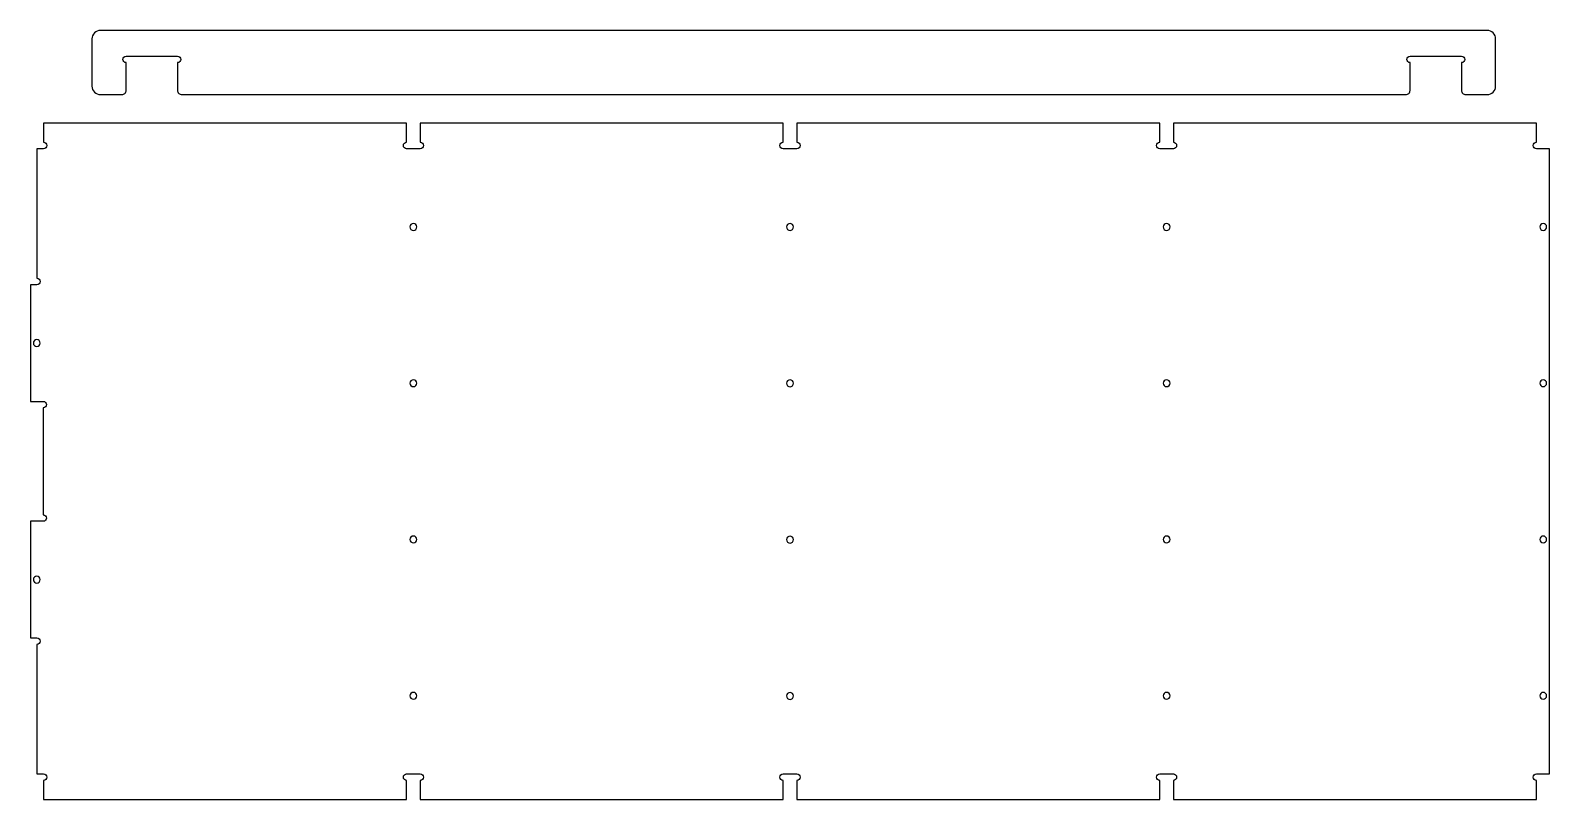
# Model space of a CAD drawing. Extents: x 2.3 to 91.1, y 1.3 to 46.2.
import ezdxf

# ---------------------------------------------------------------- set-up
doc = ezdxf.new("R2010")
doc.units = 0
doc.layers.add('RECESS_FOR_SCREWS', color=5, linetype='CONTINUOUS')
doc.layers.add('THROUGH_CUT', color=18, linetype='CONTINUOUS')

msp = doc.modelspace()

# ---------------------------------------------------------------- linework, layer by layer
at = {"layer": 'RECESS_FOR_SCREWS'}
for points in [[(24.7, 34.916, 0.414214), (24.5, 34.716, 0.414214), (24.7, 34.516, 0.414214), (24.9, 34.716, 0.414214)], [(46.7, 34.915, 0.414214), (46.5, 34.715, 0.414214), (46.7, 34.515, 0.414214), (46.9, 34.715, 0.414214)], [(68.7, 34.916, 0.414214), (68.5, 34.716, 0.414214), (68.7, 34.516, 0.414214), (68.9, 34.716, 0.414214)], [(90.7, 34.916, 0.414214), (90.5, 34.716, 0.414214), (90.7, 34.516, 0.414214), (90.9, 34.716, 0.414214)], [(2.7, 28.135, 0.414214), (2.5, 27.935, 0.414214), (2.7, 27.735, 0.414214), (2.9, 27.935, 0.414214)], [(24.7, 25.791, 0.414214), (24.5, 25.591, 0.414214), (24.7, 25.391, 0.414214), (24.9, 25.591, 0.414214)], [(46.7, 25.786, 0.414214), (46.5, 25.586, 0.414214), (46.7, 25.386, 0.414214), (46.9, 25.586, 0.414214)], [(68.7, 25.791, 0.414214), (68.5, 25.591, 0.414214), (68.7, 25.391, 0.414214), (68.9, 25.591, 0.414214)], [(90.7, 25.791, 0.414214), (90.5, 25.591, 0.414214), (90.7, 25.391, 0.414214), (90.9, 25.591, 0.414214)], [(24.7, 16.666, 0.414214), (24.5, 16.466, 0.414214), (24.7, 16.266, 0.414214), (24.9, 16.466, 0.414214)], [(46.7, 16.658, 0.414214), (46.5, 16.458, 0.414214), (46.7, 16.258, 0.414214), (46.9, 16.458, 0.414214)], [(68.7, 16.666, 0.414214), (68.5, 16.466, 0.414214), (68.7, 16.266, 0.414214), (68.9, 16.466, 0.414214)], [(90.7, 16.666, 0.414214), (90.5, 16.466, 0.414214), (90.7, 16.266, 0.414214), (90.9, 16.466, 0.414214)], [(2.7, 14.323, 0.414214), (2.5, 14.123, 0.414214), (2.7, 13.923, 0.414214), (2.9, 14.123, 0.414214)], [(24.7, 7.541, 0.414214), (24.5, 7.341, 0.414214), (24.7, 7.141, 0.414214), (24.9, 7.341, 0.414214)], [(46.7, 7.53, 0.414214), (46.5, 7.33, 0.414214), (46.7, 7.13, 0.414214), (46.9, 7.33, 0.414214)], [(68.7, 7.541, 0.414214), (68.5, 7.341, 0.414214), (68.7, 7.141, 0.414214), (68.9, 7.341, 0.414214)], [(90.7, 7.541, 0.414214), (90.5, 7.341, 0.414214), (90.7, 7.141, 0.414214), (90.9, 7.341, 0.414214)]]:
    msp.add_lwpolyline(points, format="xyb", close=True, dxfattribs=at)
at = {"layer": 'THROUGH_CUT'}
for points in [[(85.923, 44.311), (85.923, 42.691, 0.414214), (86.173, 42.441), (87.423, 42.441, 0.414214), (87.923, 42.941), (87.923, 45.691, 0.414214), (87.423, 46.191), (6.423, 46.191, 0.414214), (5.923, 45.691), (5.923, 42.941, 0.414214), (6.423, 42.441), (7.673, 42.441, 0.414214), (7.923, 42.691), (7.923, 44.311, -1), (7.923, 44.691), (10.923, 44.691, -1), (10.923, 44.311), (10.923, 42.691, 0.414214), (11.173, 42.441), (82.673, 42.441, 0.414214), (82.923, 42.691), (82.923, 44.311, -1), (82.923, 44.691), (85.923, 44.691, -1)], [(2.325, 10.716), (2.7, 10.716, -1), (2.7, 10.336), (2.7, 2.779), (3.095, 2.779, -1), (3.095, 2.399), (3.095, 1.279), (24.305, 1.279), (24.305, 2.399, -1), (24.305, 2.779), (25.095, 2.779, -1), (25.095, 2.399), (25.095, 1.279), (46.305, 1.279), (46.305, 2.399, -1), (46.305, 2.779), (47.095, 2.779, -1), (47.095, 2.399), (47.095, 1.279), (68.305, 1.279), (68.305, 2.399, -1), (68.305, 2.779), (69.095, 2.779, -1), (69.095, 2.399), (69.095, 1.279), (90.305, 1.279), (90.305, 2.399, -1), (90.305, 2.779), (91.075, 2.779), (91.075, 39.279), (90.305, 39.279, -1), (90.305, 39.659), (90.305, 40.779), (69.095, 40.779), (69.095, 39.659, -1), (69.095, 39.279), (68.305, 39.279, -1), (68.305, 39.659), (68.305, 40.779), (47.095, 40.779), (47.095, 39.659, -1), (47.095, 39.279), (46.305, 39.279, -1), (46.305, 39.659), (46.305, 40.779), (25.095, 40.779), (25.095, 39.659, -1), (25.095, 39.279), (24.305, 39.279, -1), (24.305, 39.659), (24.305, 40.779), (3.095, 40.779), (3.095, 39.659, -1), (3.095, 39.279), (2.7, 39.279), (2.7, 31.721, -1), (2.7, 31.341), (2.325, 31.341), (2.325, 24.529), (3.075, 24.529, -1), (3.075, 24.149), (3.075, 17.909, -1), (3.075, 17.529), (2.325, 17.529)]]:
    msp.add_lwpolyline(points, format="xyb", close=True, dxfattribs=at)

doc.saveas('drawing.dxf')
